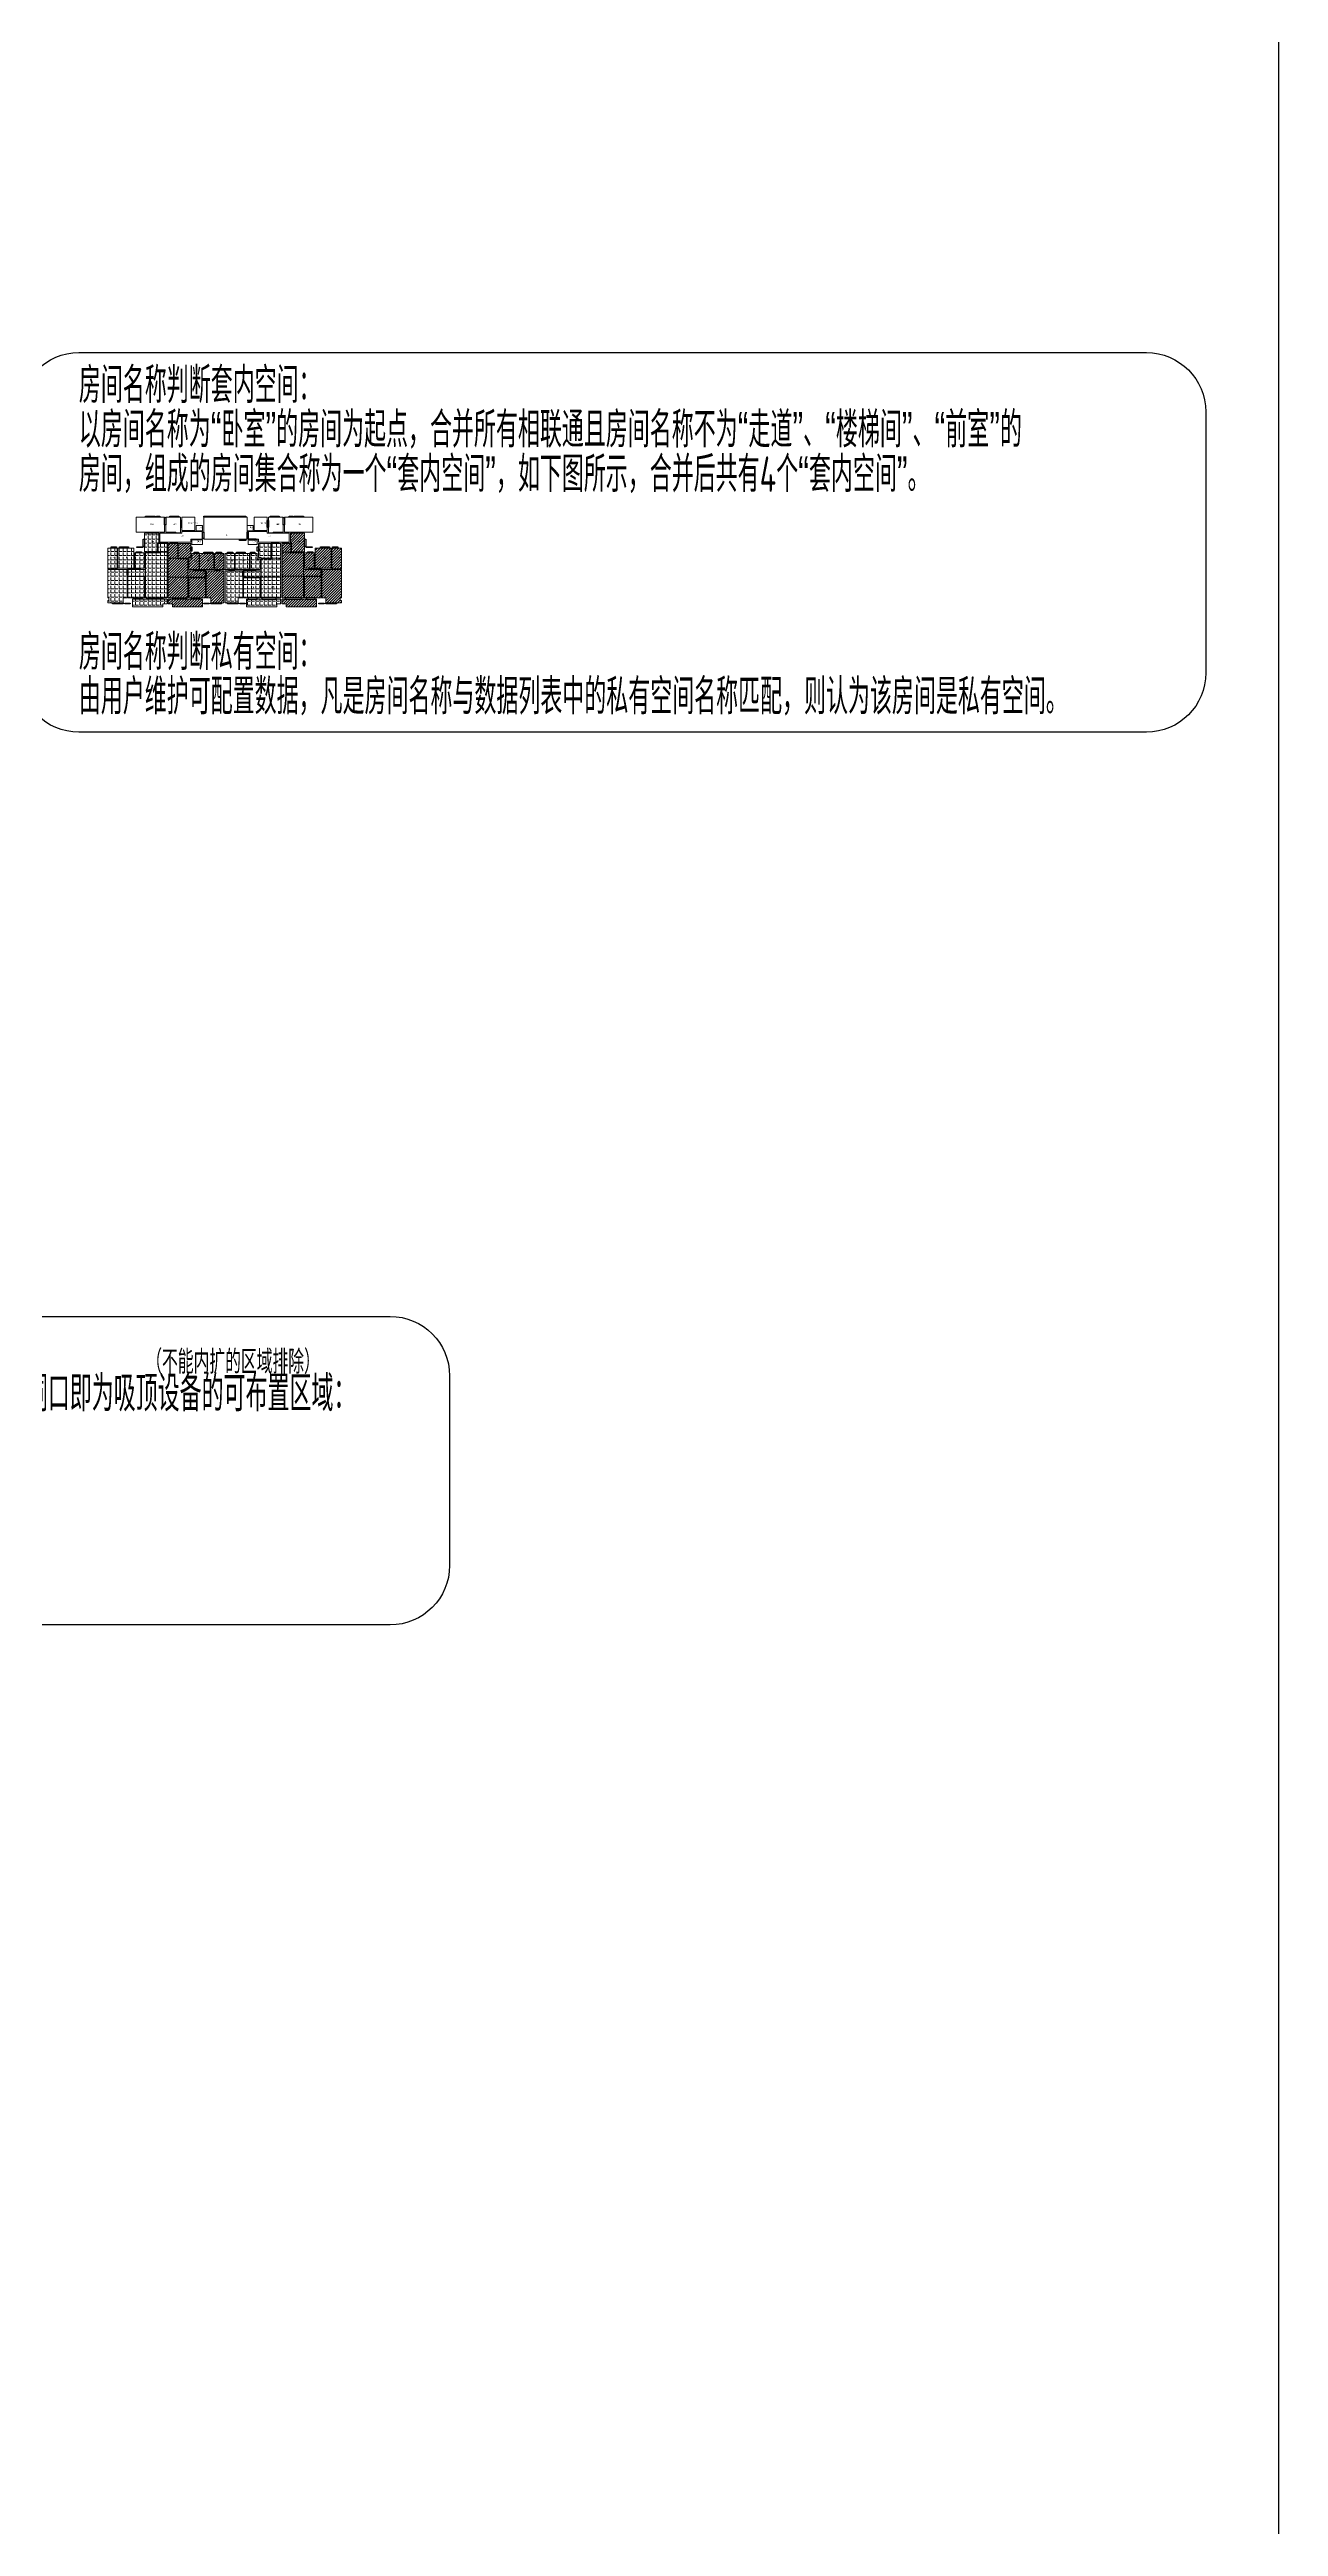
# Model space of a CAD drawing. Header units: millimetres. Extents: x 0 to 4164250, y 0 to 1261500.
# Drawn here: x 1031809 to 1239000, y 423000 to 840587 of the extents above; entities that cross this region are included whole.
import ezdxf
from ezdxf.enums import TextEntityAlignment as Align

# ---------------------------------------------------------------- set-up
doc = ezdxf.new("R2010")
doc.units = ezdxf.units.MM
doc.header["$LTSCALE"] = 1000
for name, color, linetype in [('AI-空间名称', 130, 'Continuous'), ('AI-窗', 6, 'Continuous'), ('AI-门', 4, 'Continuous'), ('C-SHET-SHET', 144, 'Continuous'), ('E-UNIV-DIAG', 2, 'Continuous'), ('E-UNIV-NOTE', 6, 'Continuous')]:
    doc.layers.add(name, color=color, linetype=linetype)
doc.layers.add('AI-空间框线', color=30, linetype='Continuous', lineweight=20)
doc.layers.add('套内', color=9, linetype='Continuous', lineweight=20)
doc.styles.add('TH-STYLE3', font='tssdeng.shx', dxfattribs={"width": 0.65, "bigfont": 'tssdchn.shx'})
pattern_1 = [(0, (721518, -335784.76), (0, 698.5), [508, -190.5]), (90, (721518, -335784.76), (-698.5, 4e-14), [508, -190.5])]
pattern_2 = [(45, (721517.97, -335784.76), (-224.5064, 224.5064), [])]

msp = doc.modelspace()

# ---------------------------------------------------------------- hatches: boundary and pattern name
at = {"layer": '套内'}
h = msp.add_hatch(dxfattribs=at)
h.set_pattern_fill('ANGLE', color=256, scale=100)
h.set_pattern_definition(pattern_1)
h.paths.add_polyline_path([(1043214.74, 756526.69), (1043114.74, 756526.69), (1043114.74, 756526.69), (1042214.74, 756526.69), (1041614.74, 756526.69), (1041614.74, 753026.69), (1043214.74, 753026.69)])
h.paths.add_polyline_path([(1046014.74, 756526.69), (1045114.74, 756526.69), (1045114.74, 756526.69), (1043614.74, 756526.69), (1043314.74, 756526.69), (1043314.74, 753126.69), (1046014.74, 753126.69)])
h.paths.add_polyline_path([(1047814.74, 755726.69), (1047314.74, 755726.69), (1047314.74, 755726.69), (1046414.74, 755726.69), (1046214.74, 755726.69), (1046214.74, 753126.69), (1047814.74, 753126.69)])
h.paths.add_polyline_path([(1051614.74, 755826.69), (1050414.74, 755826.69), (1050414.74, 755726.69), (1049614.74, 755726.69), (1049614.74, 755726.69), (1048014.74, 755726.69), (1048014.74, 751826.69), (1051614.74, 751826.69)])
h.paths.add_polyline_path([(1051614.74, 751826.69), (1048014.74, 751826.69), (1048014.74, 748126.69), (1051614.74, 748126.69)])
h.paths.add_polyline_path([(1048014.74, 752926.69), (1045014.74, 752926.69), (1045014.74, 751826.69), (1048014.74, 751826.69)])
h.paths.add_polyline_path([(1047814.74, 751726.69), (1046064.74, 751726.69), (1046064.74, 751726.69), (1045164.74, 751726.69), (1045014.74, 751726.69), (1045014.74, 748126.69), (1047814.74, 748126.69)])
h.paths.add_polyline_path([(1044914.74, 751976.69), (1044914.74, 751976.69), (1044914.74, 752876.69), (1044914.74, 752926.69), (1043114.74, 752926.69), (1043114.74, 752926.69), (1042314.74, 752926.69), (1041614.74, 752926.69), (1041614.74, 748126.69), (1041814.74, 748126.69), (1041814.74, 747726.69), (1041614.74, 747726.69), (1041614.74, 747326.69), (1044214.74, 747326.69), (1044214.74, 748126.69), (1044914.74, 748126.69)])
h.paths.add_polyline_path([(1051614.74, 747926.69), (1045814.74, 747926.69), (1045814.74, 746626.69), (1050914.74, 746626.69), (1050914.74, 747126.69), (1051614.74, 747126.69)])
h.paths.add_polyline_path([(1051614.74, 757326.69), (1050414.74, 757326.69), (1050114.74, 757326.69), (1050114.74, 755826.69), (1051614.74, 755826.69)])
h.paths.add_polyline_path([(1050014.74, 757426.69), (1050214.74, 757426.69), (1050214.74, 759026.69), (1047814.74, 759026.69), (1047814.74, 755926.69), (1050014.74, 755926.69)])
h.paths.add_polyline_path([(1049776.32, 749935.75), (1050262.14, 749935.75), (1050262.14, 750219.21), (1049776.32, 750219.21)], flags=24)
h.paths.add_polyline_path([(1048975.85, 757431.02), (1049330.33, 757431.02), (1049330.33, 757723.94), (1048975.85, 757723.94)], flags=24)
h = msp.add_hatch(dxfattribs=at)
h.set_pattern_fill('ANSI31', color=256, scale=100)
h.set_pattern_definition(pattern_2)
h.paths.add_polyline_path([(1055614.74, 756026.69), (1055614.74, 756026.69), (1055614.74, 756726.69), (1055614.74, 757326.69), (1053514.74, 757326.69), (1053514.74, 754826.69), (1055114.74, 754826.69), (1055114.74, 754926.69), (1055614.74, 754926.69)])
h.paths.add_polyline_path([(1053414.74, 757326.69), (1053314.74, 757326.69), (1053314.74, 757326.69), (1052217.24, 757326.69), (1051814.74, 757326.69), (1051814.74, 754826.69), (1053414.74, 754826.69)])
h.paths.add_polyline_path([(1055114.74, 754726.69), (1053514.74, 754726.69), (1053414.74, 754726.69), (1053414.74, 754826.69), (1052164.74, 754826.69), (1052164.74, 754726.69), (1051814.74, 754726.69), (1051814.74, 751626.69), (1055114.74, 751626.69), (1055114.74, 752726.69)])
h.paths.add_polyline_path([(1058114.74, 752726.69), (1055114.74, 752726.69), (1055114.74, 751626.69), (1057114.74, 751626.69), (1057114.74, 751626.69), (1058014.74, 751626.69), (1058114.74, 751626.69)])
h.paths.add_polyline_path([(1055114.74, 751626.69), (1055114.74, 751626.69), (1051814.74, 751626.69), (1051814.74, 748126.69), (1055114.74, 748126.69)])
h.paths.add_polyline_path([(1058114.74, 751526.69), (1058014.74, 751526.69), (1058014.74, 751526.69), (1057114.74, 751526.69), (1055314.74, 751526.69), (1055314.74, 748126.69), (1058114.74, 748126.69)])
h.paths.add_polyline_path([(1057614.74, 747926.69), (1051814.74, 747926.69), (1051814.74, 747126.69), (1052514.74, 747126.69), (1052514.74, 746626.69), (1057614.74, 746626.69)])
h.paths.add_polyline_path([(1061189.74, 750626.69), (1061214.74, 750626.69), (1061214.74, 752726.69), (1060514.74, 752726.69), (1060514.74, 752726.69), (1059714.74, 752726.69), (1058214.74, 752726.69), (1058214.74, 748126.69), (1059014.74, 748126.69), (1059014.74, 747326.69), (1061214.74, 747326.69), (1061214.74, 747926.69), (1061189.74, 747926.69)])
h.paths.add_polyline_path([(1061214.74, 755626.69), (1060814.74, 755626.69), (1060814.74, 755626.69), (1059914.74, 755626.69), (1059614.74, 755626.69), (1059614.74, 752926.69), (1061214.74, 752926.69)])
h.paths.add_polyline_path([(1059514.74, 755626.69), (1059314.74, 755626.69), (1059314.74, 755626.69), (1057814.74, 755626.69), (1057114.74, 755626.69), (1057114.74, 752926.69), (1059514.74, 752926.69)])
h.paths.add_polyline_path([(1057014.74, 755626.69), (1056914.74, 755626.69), (1056914.74, 755626.69), (1056214.74, 755626.69), (1055814.74, 755626.69), (1055814.74, 754726.69), (1055314.74, 754726.69), (1055314.74, 752926.69), (1057014.74, 752926.69)])
h.paths.add_polyline_path([(1053422.85, 753128.66), (1053778.92, 753128.66), (1053778.92, 753426.3), (1053422.85, 753426.3)], flags=24)
h = msp.add_hatch(dxfattribs=at)
h.set_pattern_fill('ANGLE', color=256, scale=100)
h.set_pattern_definition(pattern_1)
h.paths.add_polyline_path([(1067014.74, 756026.69), (1067014.74, 756026.69), (1067014.74, 756726.69), (1067014.74, 757326.69), (1069114.74, 757326.69), (1069114.74, 754826.69), (1067514.74, 754826.69), (1067514.74, 754926.69), (1067014.74, 754926.69)])
h.paths.add_polyline_path([(1069214.74, 757326.69), (1069314.74, 757326.69), (1069314.74, 757326.69), (1070412.24, 757326.69), (1070814.74, 757326.69), (1070814.74, 754826.69), (1069214.74, 754826.69)])
h.paths.add_polyline_path([(1067514.74, 754726.69), (1069114.74, 754726.69), (1069214.74, 754726.69), (1069214.74, 754826.69), (1070464.74, 754826.69), (1070464.74, 754726.69), (1070814.74, 754726.69), (1070814.74, 751626.69), (1067514.74, 751626.69), (1067514.74, 752726.69)])
h.paths.add_polyline_path([(1064514.74, 752726.69), (1067514.74, 752726.69), (1067514.74, 751626.69), (1065514.74, 751626.69), (1065514.74, 751626.69), (1064614.74, 751626.69), (1064514.74, 751626.69)])
h.paths.add_polyline_path([(1067514.74, 751626.69), (1067514.74, 751626.69), (1070814.74, 751626.69), (1070814.74, 748126.69), (1067514.74, 748126.69)])
h.paths.add_polyline_path([(1064514.74, 751526.69), (1064614.74, 751526.69), (1064614.74, 751526.69), (1065514.74, 751526.69), (1067314.74, 751526.69), (1067314.74, 748126.69), (1064514.74, 748126.69)])
h.paths.add_polyline_path([(1065014.74, 747926.69), (1070814.74, 747926.69), (1070814.74, 747126.69), (1070114.74, 747126.69), (1070114.74, 746626.69), (1065014.74, 746626.69)])
h.paths.add_polyline_path([(1061439.74, 750626.69), (1061414.74, 750626.69), (1061414.74, 752726.69), (1062114.74, 752726.69), (1062114.74, 752726.69), (1062914.74, 752726.69), (1064414.74, 752726.69), (1064414.74, 748126.69), (1063614.74, 748126.69), (1063614.74, 747326.69), (1061414.74, 747326.69), (1061414.74, 747926.69), (1061439.74, 747926.69)])
h.paths.add_polyline_path([(1061414.74, 755626.69), (1061814.74, 755626.69), (1061814.74, 755626.69), (1062714.74, 755626.69), (1063014.74, 755626.69), (1063014.74, 752926.69), (1061414.74, 752926.69)])
h.paths.add_polyline_path([(1063114.74, 755626.69), (1063314.74, 755626.69), (1063314.74, 755626.69), (1064814.74, 755626.69), (1065514.74, 755626.69), (1065514.74, 752926.69), (1063114.74, 752926.69)])
h.paths.add_polyline_path([(1065614.74, 755626.69), (1065714.74, 755626.69), (1065714.74, 755626.69), (1066414.74, 755626.69), (1066814.74, 755626.69), (1066814.74, 754726.69), (1067314.74, 754726.69), (1067314.74, 752926.69), (1065614.74, 752926.69)])
h.paths.add_polyline_path([(1069206.63, 753128.66), (1068850.57, 753128.66), (1068850.57, 753426.3), (1069206.63, 753426.3)], flags=24)
h = msp.add_hatch(dxfattribs=at)
h.set_pattern_fill('ANSI31', color=256, scale=100)
h.set_pattern_definition(pattern_2)
h.paths.add_polyline_path([(1079414.74, 756526.69), (1079514.74, 756526.69), (1079514.74, 756526.69), (1080414.74, 756526.69), (1081014.74, 756526.69), (1081014.74, 753026.69), (1079414.74, 753026.69)])
h.paths.add_polyline_path([(1076614.74, 756526.69), (1077514.74, 756526.69), (1077514.74, 756526.69), (1079014.74, 756526.69), (1079314.74, 756526.69), (1079314.74, 753126.69), (1076614.74, 753126.69)])
h.paths.add_polyline_path([(1074814.74, 755726.69), (1075314.74, 755726.69), (1075314.74, 755726.69), (1076214.74, 755726.69), (1076414.74, 755726.69), (1076414.74, 753126.69), (1074814.74, 753126.69)])
h.paths.add_polyline_path([(1071014.74, 755826.69), (1072214.74, 755826.69), (1072214.74, 755726.69), (1073014.74, 755726.69), (1073014.74, 755726.69), (1074614.74, 755726.69), (1074614.74, 751826.69), (1071014.74, 751826.69)])
h.paths.add_polyline_path([(1071014.74, 751826.69), (1074614.74, 751826.69), (1074614.74, 748126.69), (1071014.74, 748126.69)])
h.paths.add_polyline_path([(1074614.74, 752926.69), (1077614.74, 752926.69), (1077614.74, 751826.69), (1074614.74, 751826.69)])
h.paths.add_polyline_path([(1074814.74, 751726.69), (1076564.74, 751726.69), (1076564.74, 751726.69), (1077464.74, 751726.69), (1077614.74, 751726.69), (1077614.74, 748126.69), (1074814.74, 748126.69)])
h.paths.add_polyline_path([(1077714.74, 751976.69), (1077714.74, 751976.69), (1077714.74, 752876.69), (1077714.74, 752926.69), (1079514.74, 752926.69), (1079514.74, 752926.69), (1080314.74, 752926.69), (1081014.74, 752926.69), (1081014.74, 748126.69), (1080814.74, 748126.69), (1080814.74, 747726.69), (1081014.74, 747726.69), (1081014.74, 747326.69), (1078414.74, 747326.69), (1078414.74, 748126.69), (1077714.74, 748126.69)])
h.paths.add_polyline_path([(1071014.74, 747926.69), (1076814.74, 747926.69), (1076814.74, 746626.69), (1071714.74, 746626.69), (1071714.74, 747126.69), (1071014.74, 747126.69)])
h.paths.add_polyline_path([(1071014.74, 757326.69), (1072214.74, 757326.69), (1072514.74, 757326.69), (1072514.74, 755826.69), (1071014.74, 755826.69)])
h.paths.add_polyline_path([(1072614.74, 757426.69), (1072414.74, 757426.69), (1072414.74, 759026.69), (1074814.74, 759026.69), (1074814.74, 755926.69), (1072614.74, 755926.69)])
h.paths.add_polyline_path([(1072853.17, 749935.75), (1072367.34, 749935.75), (1072367.34, 750219.21), (1072853.17, 750219.21)], flags=24)
h.paths.add_polyline_path([(1073653.64, 757431.02), (1073299.15, 757431.02), (1073299.15, 757723.94), (1073653.64, 757723.94)], flags=24)

# ---------------------------------------------------------------- linework, layer by layer
at = {"layer": 'AI-空间框线'}
for points in [[(1051214.74, 759226.69), (1046414.74, 759226.69), (1046414.74, 761726.69), (1051214.74, 761726.69)], [(1051414.74, 761726.69), (1053914.74, 761726.69), (1053914.74, 759126.69), (1053114.74, 759126.69), (1053114.74, 759226.69), (1051414.74, 759226.69), (1051414.74, 761726.69)], [(1054114.74, 759526.69), (1056314.74, 759526.69), (1056314.74, 761726.69), (1054114.74, 761726.69)], [(1056514.74, 760326.69), (1057614.74, 760326.69), (1057614.74, 759426.69), (1056514.74, 759426.69), (1056514.74, 760326.69)], [(1057814.74, 761726.69), (1065114.74, 761726.69), (1065114.74, 758026.69), (1057814.74, 758026.69)], [(1065114.74, 760326.69), (1066114.74, 760326.69), (1066114.74, 759426.69), (1065114.74, 759426.69), (1065114.74, 760326.69)], [(1066314.74, 759526.69), (1068514.74, 759526.69), (1068514.74, 761726.69), (1066314.74, 761726.69)], [(1068714.74, 761726.69), (1071214.74, 761726.69), (1071214.74, 759226.69), (1069514.74, 759226.69), (1069514.74, 759126.69), (1068714.74, 759126.69), (1068714.74, 761726.69)], [(1071414.74, 759226.69), (1076214.74, 759226.69), (1076214.74, 761726.69), (1071414.74, 761726.69)], [(1041614.74, 756526.69), (1043214.74, 756526.69), (1043214.74, 753026.69), (1041614.74, 753026.69), (1041614.74, 756526.69)], [(1043314.74, 756526.69), (1046014.74, 756526.69), (1046014.74, 753126.69), (1043314.74, 753126.69), (1043314.74, 756526.69)], [(1047814.74, 759026.69), (1050214.74, 759026.69), (1050214.74, 757426.69), (1050014.74, 757426.69), (1050014.74, 755926.69), (1047814.74, 755926.69), (1047814.74, 759026.69)], [(1051614.74, 755826.69), (1051614.74, 757326.69), (1050114.74, 757326.69), (1050114.74, 755826.69)], [(1050414.74, 759026.69), (1054114.74, 759026.69), (1054114.74, 759326.69), (1057614.74, 759326.69), (1057614.74, 758026.69), (1055614.74, 758026.69), (1055614.74, 757526.69), (1050414.74, 757526.69), (1050414.74, 759026.69)], [(1053414.74, 754826.69), (1051814.74, 754826.69), (1051814.74, 757326.69), (1053414.74, 757326.69)], [(1053514.74, 757326.69), (1055614.74, 757326.69), (1055614.74, 754926.69), (1055114.74, 754926.69), (1055114.74, 754826.69), (1053514.74, 754826.69), (1053514.74, 757326.69)], [(1055814.74, 757926.69), (1057614.74, 757926.69), (1057614.74, 757126.69), (1055814.74, 757126.69), (1055814.74, 757926.69)], [(1068514.74, 759026.69), (1072214.74, 759026.69), (1072214.74, 757526.69), (1067014.74, 757526.69), (1067014.74, 758026.69), (1065314.74, 758026.69), (1065314.74, 759326.69), (1068514.74, 759326.69), (1068514.74, 759026.69)], [(1065314.74, 757926.69), (1066814.74, 757926.69), (1066814.74, 757126.69), (1065314.74, 757126.69), (1065314.74, 757926.69)], [(1067014.74, 757326.69), (1069114.74, 757326.69), (1069114.74, 754826.69), (1067514.74, 754826.69), (1067514.74, 754926.69), (1067014.74, 754926.69), (1067014.74, 757326.69)], [(1069214.74, 754826.69), (1070814.74, 754826.69), (1070814.74, 757326.69), (1069214.74, 757326.69)], [(1071014.74, 755826.69), (1071014.74, 757326.69), (1072514.74, 757326.69), (1072514.74, 755826.69)], [(1072414.74, 759026.69), (1074814.74, 759026.69), (1074814.74, 755926.69), (1072614.74, 755926.69), (1072614.74, 757426.69), (1072414.74, 757426.69), (1072414.74, 759026.69)], [(1076614.74, 756526.69), (1079314.74, 756526.69), (1079314.74, 753126.69), (1076614.74, 753126.69), (1076614.74, 756526.69)], [(1079414.74, 756526.69), (1081014.74, 756526.69), (1081014.74, 753026.69), (1079414.74, 753026.69), (1079414.74, 756526.69)], [(1041614.74, 752926.69), (1044914.74, 752926.69), (1044914.74, 748126.69), (1044214.74, 748126.69), (1044214.74, 747326.69), (1041614.74, 747326.69), (1041614.74, 747726.69), (1041814.74, 747726.69), (1041814.74, 748126.69), (1041614.74, 748126.69), (1041614.74, 752926.69)], [(1048014.74, 752926.69), (1045014.74, 752926.69), (1045014.74, 751826.69), (1048014.74, 751826.69)], [(1045014.74, 751726.69), (1047814.74, 751726.69), (1047814.74, 748126.69), (1045014.74, 748126.69), (1045014.74, 751726.69)], [(1046214.74, 755726.69), (1047814.74, 755726.69), (1047814.74, 753126.69), (1046214.74, 753126.69), (1046214.74, 755726.69)], [(1051614.74, 755826.69), (1051614.74, 751826.69), (1048014.74, 751826.69), (1048014.74, 755726.69), (1050414.74, 755726.69), (1050414.74, 755826.69)], [(1048014.74, 751826.69), (1051614.74, 751826.69), (1051614.74, 748126.69), (1048014.74, 748126.69), (1048014.74, 751826.69)], [(1055114.74, 751626.69), (1051814.74, 751626.69), (1051814.74, 754726.69), (1052164.74, 754726.69), (1052164.74, 754826.69), (1053414.74, 754826.69), (1053414.74, 754726.69), (1055114.74, 754726.69)], [(1055114.74, 752726.69), (1058114.74, 752726.69), (1058114.74, 751626.69), (1055114.74, 751626.69)], [(1055814.74, 755626.69), (1057014.74, 755626.69), (1057014.74, 752926.69), (1055314.74, 752926.69), (1055314.74, 754726.69), (1055814.74, 754726.69), (1055814.74, 755626.69)], [(1057114.74, 755626.69), (1059514.74, 755626.69), (1059514.74, 752926.69), (1057114.74, 752926.69), (1057114.74, 755626.69)], [(1058214.74, 752726.69), (1061214.74, 752726.69), (1061214.74, 750626.69), (1061189.74, 750626.69), (1061189.74, 747926.69), (1061214.74, 747926.69), (1061214.74, 747326.69), (1059014.74, 747326.69), (1059014.74, 748126.69), (1058214.74, 748126.69), (1058214.74, 752726.69)], [(1059614.74, 755626.69), (1061214.74, 755626.69), (1061214.74, 752926.69), (1059614.74, 752926.69), (1059614.74, 755626.69)], [(1061414.74, 755626.69), (1063014.74, 755626.69), (1063014.74, 752926.69), (1061414.74, 752926.69), (1061414.74, 755626.69)], [(1061414.74, 752726.69), (1064414.74, 752726.69), (1064414.74, 748126.69), (1063614.74, 748126.69), (1063614.74, 747326.69), (1061414.74, 747326.69), (1061414.74, 747926.69), (1061439.74, 747926.69), (1061439.74, 750626.69), (1061414.74, 750626.69), (1061414.74, 752726.69)], [(1063114.74, 755626.69), (1065514.74, 755626.69), (1065514.74, 752926.69), (1063114.74, 752926.69), (1063114.74, 755626.69)], [(1067514.74, 752726.69), (1064514.74, 752726.69), (1064514.74, 751626.69), (1067514.74, 751626.69)], [(1065614.74, 755626.69), (1066814.74, 755626.69), (1066814.74, 754726.69), (1067314.74, 754726.69), (1067314.74, 752926.69), (1065614.74, 752926.69), (1065614.74, 755626.69)], [(1067514.74, 751626.69), (1070814.74, 751626.69), (1070814.74, 754726.69), (1070464.74, 754726.69), (1070464.74, 754826.69), (1069214.74, 754826.69), (1069214.74, 754726.69), (1067514.74, 754726.69)], [(1071014.74, 755826.69), (1071014.74, 751826.69), (1074614.74, 751826.69), (1074614.74, 755726.69), (1072214.74, 755726.69), (1072214.74, 755826.69)], [(1074614.74, 751826.69), (1071014.74, 751826.69), (1071014.74, 748126.69), (1074614.74, 748126.69), (1074614.74, 751826.69)], [(1074614.74, 752926.69), (1077614.74, 752926.69), (1077614.74, 751826.69), (1074614.74, 751826.69)], [(1074814.74, 755726.69), (1076414.74, 755726.69), (1076414.74, 753126.69), (1074814.74, 753126.69), (1074814.74, 755726.69)], [(1074814.74, 751726.69), (1077614.74, 751726.69), (1077614.74, 748126.69), (1074814.74, 748126.69), (1074814.74, 751726.69)], [(1077714.74, 752926.69), (1081014.74, 752926.69), (1081014.74, 748126.69), (1080814.74, 748126.69), (1080814.74, 747726.69), (1081014.74, 747726.69), (1081014.74, 747326.69), (1078414.74, 747326.69), (1078414.74, 748126.69), (1077714.74, 748126.69), (1077714.74, 752926.69)], [(1045814.74, 747926.69), (1051614.74, 747926.69), (1051614.74, 747126.69), (1050914.74, 747126.69), (1050914.74, 746626.69), (1045814.74, 746626.69)], [(1051814.74, 751626.69), (1055114.74, 751626.69), (1055114.74, 748126.69), (1051814.74, 748126.69)], [(1057614.74, 747926.69), (1051814.74, 747926.69), (1051814.74, 747126.69), (1052514.74, 747126.69), (1052514.74, 746626.69), (1057614.74, 746626.69)], [(1055314.74, 751526.69), (1058114.74, 751526.69), (1058114.74, 748126.69), (1055314.74, 748126.69), (1055314.74, 751526.69)], [(1064514.74, 751526.69), (1067314.74, 751526.69), (1067314.74, 748126.69), (1064514.74, 748126.69), (1064514.74, 751526.69)], [(1065014.74, 747926.69), (1070814.74, 747926.69), (1070814.74, 747126.69), (1070114.74, 747126.69), (1070114.74, 746626.69), (1065014.74, 746626.69)], [(1070814.74, 751626.69), (1067514.74, 751626.69), (1067514.74, 748126.69), (1070814.74, 748126.69)], [(1076814.74, 747926.69), (1071014.74, 747926.69), (1071014.74, 747126.69), (1071714.74, 747126.69), (1071714.74, 746626.69), (1076814.74, 746626.69)]]:
    msp.add_lwpolyline(points, close=True, dxfattribs=at)
at = {"layer": 'AI-窗', "color": 6}
for points in [[(1048014.74, 761926.69), (1049614.74, 761926.69), (1049614.74, 761726.69), (1048014.74, 761726.69), (1048014.74, 761926.69)], [(1049814.74, 761926.69), (1050414.74, 761926.69), (1050414.74, 761726.69), (1049814.74, 761726.69), (1049814.74, 761926.69)], [(1060414.74, 761726.69), (1057814.74, 761726.69), (1057814.74, 761926.69), (1060414.74, 761926.69), (1060414.74, 761726.69)], [(1064914.74, 761726.69), (1062214.74, 761726.69), (1062214.74, 761926.69), (1064914.74, 761926.69), (1064914.74, 761726.69)], [(1072814.74, 761726.69), (1072214.74, 761726.69), (1072214.74, 761926.69), (1072814.74, 761926.69), (1072814.74, 761726.69)], [(1074614.74, 761726.69), (1073014.74, 761726.69), (1073014.74, 761926.69), (1074614.74, 761926.69), (1074614.74, 761726.69)], [(1043114.74, 756526.69), (1042214.74, 756526.69), (1042214.74, 756726.69), (1043114.74, 756726.69), (1043114.74, 756526.69)], [(1045114.74, 756526.69), (1043614.74, 756526.69), (1043614.74, 756726.69), (1045114.74, 756726.69), (1045114.74, 756526.69)], [(1047314.74, 755726.69), (1046414.74, 755726.69), (1046414.74, 755926.69), (1047314.74, 755926.69), (1047314.74, 755726.69)], [(1047534.74, 756626.69), (1046514.74, 756626.69), (1046514.74, 756726.69), (1047534.74, 756726.69), (1047534.74, 756626.69)], [(1047614.74, 756826.69), (1047614.74, 758026.69), (1047814.74, 758026.69), (1047814.74, 756826.69), (1047614.74, 756826.69)], [(1055614.74, 756026.69), (1055614.74, 756726.69), (1055814.74, 756726.69), (1055814.74, 756026.69), (1055614.74, 756026.69)], [(1066814.74, 756026.69), (1066814.74, 756726.69), (1067014.74, 756726.69), (1067014.74, 756026.69), (1066814.74, 756026.69)], [(1074814.74, 756826.69), (1074814.74, 758026.69), (1075014.74, 758026.69), (1075014.74, 756826.69), (1074814.74, 756826.69)], [(1075094.74, 756726.69), (1076114.74, 756726.69), (1076114.74, 756626.69), (1075094.74, 756626.69), (1075094.74, 756726.69)], [(1076214.74, 755726.69), (1075314.74, 755726.69), (1075314.74, 755926.69), (1076214.74, 755926.69), (1076214.74, 755726.69)], [(1079014.74, 756526.69), (1077514.74, 756526.69), (1077514.74, 756726.69), (1079014.74, 756726.69), (1079014.74, 756526.69)], [(1080414.74, 756526.69), (1079514.74, 756526.69), (1079514.74, 756726.69), (1080414.74, 756726.69), (1080414.74, 756526.69)], [(1056214.74, 755826.69), (1056914.74, 755826.69), (1056914.74, 755626.69), (1056214.74, 755626.69), (1056214.74, 755826.69)], [(1059314.74, 755626.69), (1057814.74, 755626.69), (1057814.74, 755826.69), (1059314.74, 755826.69), (1059314.74, 755626.69)], [(1060814.74, 755626.69), (1059914.74, 755626.69), (1059914.74, 755826.69), (1060814.74, 755826.69), (1060814.74, 755626.69)], [(1062714.74, 755626.69), (1061814.74, 755626.69), (1061814.74, 755826.69), (1062714.74, 755826.69), (1062714.74, 755626.69)], [(1064814.74, 755626.69), (1063314.74, 755626.69), (1063314.74, 755826.69), (1064814.74, 755826.69), (1064814.74, 755626.69)], [(1066414.74, 755626.69), (1065714.74, 755626.69), (1065714.74, 755826.69), (1066414.74, 755826.69), (1066414.74, 755626.69)], [(1044214.74, 747126.69), (1042414.74, 747126.69), (1042414.74, 747326.69), (1044214.74, 747326.69), (1044214.74, 747126.69)], [(1045414.74, 747126.69), (1044494.74, 747126.69), (1044494.74, 747226.69), (1045414.74, 747226.69), (1045414.74, 747126.69)], [(1058734.74, 747126.69), (1057814.74, 747126.69), (1057814.74, 747226.69), (1058734.74, 747226.69), (1058734.74, 747126.69)], [(1060814.74, 747126.69), (1059014.74, 747126.69), (1059014.74, 747326.69), (1060814.74, 747326.69), (1060814.74, 747126.69)], [(1063614.74, 747126.69), (1061814.74, 747126.69), (1061814.74, 747326.69), (1063614.74, 747326.69), (1063614.74, 747126.69)], [(1064814.74, 747126.69), (1063894.74, 747126.69), (1063894.74, 747226.69), (1064814.74, 747226.69), (1064814.74, 747126.69)], [(1078134.74, 747126.69), (1077214.74, 747126.69), (1077214.74, 747226.69), (1078134.74, 747226.69), (1078134.74, 747126.69)], [(1080214.74, 747126.69), (1078414.74, 747126.69), (1078414.74, 747326.69), (1080214.74, 747326.69), (1080214.74, 747126.69)]]:
    msp.add_lwpolyline(points, dxfattribs=at)
at = {"layer": 'AI-门', "color": 4}
for points in [[(1051214.74, 761676.69), (1051414.74, 761676.69), (1051414.74, 760476.69), (1051214.74, 760476.69), (1051214.74, 761676.69)], [(1053614.74, 761926.69), (1053614.74, 761726.69), (1052114.74, 761726.69), (1052114.74, 761926.69), (1053614.74, 761926.69)], [(1054114.74, 761176.69), (1053914.74, 761176.69), (1053914.74, 760076.69), (1054114.74, 760076.69)], [(1062214.74, 761926.69), (1062214.74, 761726.69), (1060414.74, 761726.69), (1060414.74, 761926.69), (1062214.74, 761926.69)], [(1068714.74, 761176.69), (1068514.74, 761176.69), (1068514.74, 760076.69), (1068714.74, 760076.69)], [(1068514.74, 761176.69), (1068714.74, 761176.69), (1068714.74, 760076.69), (1068514.74, 760076.69)], [(1070514.74, 761926.69), (1070514.74, 761726.69), (1069014.74, 761726.69), (1069014.74, 761926.69), (1070514.74, 761926.69)], [(1071214.74, 761676.69), (1071414.74, 761676.69), (1071414.74, 760476.69), (1071214.74, 760476.69), (1071214.74, 761676.69)], [(1048017.24, 755726.69), (1048017.24, 755926.69), (1049614.74, 755926.69), (1049614.74, 755726.69), (1048017.24, 755726.69)], [(1050414.74, 757526.69), (1051614.74, 757526.69), (1051614.74, 757326.69), (1050414.74, 757326.69)], [(1053014.74, 759226.69), (1053014.74, 759026.69), (1051514.74, 759026.69), (1051514.74, 759226.69), (1053014.74, 759226.69)], [(1052217.24, 757326.69), (1052217.24, 757526.69), (1053314.74, 757526.69), (1053314.74, 757326.69), (1052217.24, 757326.69)], [(1056114.74, 758026.69), (1057314.74, 758026.69), (1057314.74, 757926.69), (1056114.74, 757926.69)], [(1056514.74, 759426.69), (1057414.74, 759426.69), (1057414.74, 759328.69), (1056514.74, 759328.69)], [(1057614.74, 759226.69), (1057814.74, 759226.69), (1057814.74, 758126.69), (1057614.74, 758126.69)], [(1064914.74, 758026.69), (1064914.74, 757826.69), (1063814.74, 757826.69), (1063814.74, 758026.69), (1064914.74, 758026.69)], [(1065114.74, 759226.69), (1065314.74, 759226.69), (1065314.74, 758126.69), (1065114.74, 758126.69), (1065114.74, 759226.69)], [(1065314.74, 759426.69), (1065914.74, 759426.69), (1065914.74, 759326.69), (1065314.74, 759326.69)], [(1066664.74, 758026.69), (1065464.74, 758026.69), (1065464.74, 757926.69), (1066664.74, 757926.69)], [(1070412.24, 757526.69), (1070412.24, 757326.69), (1069314.74, 757326.69), (1069314.74, 757526.69), (1070412.24, 757526.69)], [(1071114.74, 759226.69), (1071114.74, 759026.69), (1069614.74, 759026.69), (1069614.74, 759226.69), (1071114.74, 759226.69)], [(1071064.74, 757526.69), (1072164.74, 757526.69), (1072164.74, 757326.69), (1071064.74, 757326.69)], [(1074612.24, 755926.69), (1074612.24, 755726.69), (1073014.74, 755726.69), (1073014.74, 755926.69), (1074612.24, 755926.69)], [(1043114.74, 753026.69), (1043114.74, 752926.69), (1042314.74, 752926.69), (1042314.74, 753026.69), (1043114.74, 753026.69)], [(1044914.74, 752876.69), (1045014.74, 752876.69), (1045014.74, 751976.69), (1044914.74, 751976.69), (1044914.74, 752876.69)], [(1045964.74, 753126.69), (1045964.74, 752926.69), (1045064.74, 752926.69), (1045064.74, 753126.69), (1045964.74, 753126.69)], [(1046064.74, 751826.69), (1046064.74, 751726.69), (1045164.74, 751726.69), (1045164.74, 751826.69), (1046064.74, 751826.69)], [(1047064.74, 753126.69), (1047064.74, 752926.69), (1046264.74, 752926.69), (1046264.74, 753126.69), (1047064.74, 753126.69)], [(1053514.74, 754726.69), (1053514.74, 754826.69), (1055112.24, 754826.69), (1055112.24, 754726.69)], [(1056914.74, 752926.69), (1056914.74, 752726.69), (1056114.74, 752726.69), (1056114.74, 752926.69), (1056914.74, 752926.69)], [(1058064.74, 752926.69), (1058064.74, 752726.69), (1057164.74, 752726.69), (1057164.74, 752926.69), (1058064.74, 752926.69)], [(1058114.74, 752626.69), (1058214.74, 752626.69), (1058214.74, 751726.69), (1058114.74, 751726.69), (1058114.74, 752626.69)], [(1060514.74, 752926.69), (1060514.74, 752726.69), (1059714.74, 752726.69), (1059714.74, 752926.69), (1060514.74, 752926.69)], [(1062914.74, 752926.69), (1062914.74, 752726.69), (1062114.74, 752726.69), (1062114.74, 752926.69), (1062914.74, 752926.69)], [(1064414.74, 752626.69), (1064514.74, 752626.69), (1064514.74, 751726.69), (1064414.74, 751726.69), (1064414.74, 752626.69)], [(1065464.74, 752926.69), (1065464.74, 752726.69), (1064564.74, 752726.69), (1064564.74, 752926.69), (1065464.74, 752926.69)], [(1065714.74, 752726.69), (1065714.74, 752926.69), (1066514.74, 752926.69), (1066514.74, 752726.69), (1065714.74, 752726.69)], [(1069114.74, 754826.69), (1069114.74, 754726.69), (1067517.24, 754726.69), (1067517.24, 754826.69), (1069114.74, 754826.69)], [(1076364.74, 753126.69), (1076364.74, 752926.69), (1075564.74, 752926.69), (1075564.74, 753126.69), (1076364.74, 753126.69)], [(1077464.74, 751826.69), (1077464.74, 751726.69), (1076564.74, 751726.69), (1076564.74, 751826.69), (1077464.74, 751826.69)], [(1077564.74, 753126.69), (1077564.74, 752926.69), (1076664.74, 752926.69), (1076664.74, 753126.69), (1077564.74, 753126.69)], [(1077614.74, 752876.69), (1077714.74, 752876.69), (1077714.74, 751976.69), (1077614.74, 751976.69), (1077614.74, 752876.69)], [(1080314.74, 753026.69), (1080314.74, 752926.69), (1079514.74, 752926.69), (1079514.74, 753026.69), (1080314.74, 753026.69)], [(1047412.24, 748126.69), (1047412.24, 747926.69), (1045914.74, 747926.69), (1045914.74, 748126.69), (1047412.24, 748126.69)], [(1050912.24, 748126.69), (1050912.24, 747926.69), (1048214.74, 747926.69), (1048214.74, 748126.69), (1050912.24, 748126.69)], [(1052517.24, 747926.69), (1052517.24, 748126.69), (1054914.74, 748126.69), (1054914.74, 747926.69), (1052517.24, 747926.69)], [(1055717.24, 747926.69), (1055717.24, 748126.69), (1057214.74, 748126.69), (1057214.74, 747926.69), (1055717.24, 747926.69)], [(1058014.74, 751626.69), (1058014.74, 751526.69), (1057114.74, 751526.69), (1057114.74, 751626.69), (1058014.74, 751626.69)], [(1065514.74, 751626.69), (1065514.74, 751526.69), (1064614.74, 751526.69), (1064614.74, 751626.69), (1065514.74, 751626.69)], [(1066812.24, 747926.69), (1066812.24, 748126.69), (1065314.74, 748126.69), (1065314.74, 747926.69), (1066812.24, 747926.69)], [(1070012.24, 747926.69), (1070012.24, 748126.69), (1067614.74, 748126.69), (1067614.74, 747926.69), (1070012.24, 747926.69)], [(1071617.24, 748126.69), (1071617.24, 747926.69), (1074314.74, 747926.69), (1074314.74, 748126.69), (1071617.24, 748126.69)], [(1075117.24, 748126.69), (1075117.24, 747926.69), (1076614.74, 747926.69), (1076614.74, 748126.69), (1075117.24, 748126.69)]]:
    msp.add_lwpolyline(points, close=True, dxfattribs=at)
at = {"layer": 'C-SHET-SHET'}
msp.add_lwpolyline([(644500, 1261500), (1239000, 1261500), (1239000, 0), (644500, 0)], close=True, dxfattribs=at)
at = {"layer": 'E-UNIV-DIAG', "color": 3}
msp.add_lwpolyline([(1216750, 725500), (1036750, 725500, -0.414213562), (1026750, 735500), (1026750, 779500, -0.414213562), (1036750, 789500), (1216750, 789500, -0.414213562), (1226750, 779500), (1226750, 735500, -0.414213562)], format="xyb", close=True, dxfattribs=at)
at = {"layer": 'E-UNIV-DIAG'}
msp.add_lwpolyline([(1089250, 575000), (909250, 575000, -0.414213562), (899250, 585000), (899250, 617000, -0.414213562), (909250, 627000), (1089250, 627000, -0.414213562), (1099250, 617000), (1099250, 585000, -0.414213562)], format="xyb", close=True, dxfattribs=at)
at = {"layer": '套内'}
msp.add_lwpolyline([(1061414.74, 752926.69), (1061214.74, 752926.69)], dxfattribs=at)

# ---------------------------------------------------------------- texts
at = {"layer": 'AI-空间名称', "style": 'TH-STYLE3', "width": 0.7}
for s, p in [('楼梯间', (1048814.74, 760426.69)), ('合用前室', (1052664.74, 760426.69)), ('消防电梯兼担架电梯', (1055214.74, 760626.69)), ('水井', (1057064.74, 759876.69)), ('弱电井', (1065614.74, 759876.69)), ('消防电梯兼无障碍', (1067414.74, 760626.69)), ('合用前室', (1069964.74, 760426.69)), ('楼梯间', (1073814.74, 760426.69)), ('厨房', (1049014.74, 757476.69)), ('走道', (1054014.74, 758426.69)), ('厨房', (1054564.74, 756076.69)), ('强电井', (1056714.74, 757526.69)), ('门厅', (1061564.54, 758587.63)), ('水暖井', (1066064.74, 757526.69)), ('厨房', (1068064.74, 756076.69)), ('走道', (1068764.74, 758426.69)), ('厨房', (1073614.74, 757476.69)), ('卫生间', (1042414.74, 754776.69)), ('卧室', (1044664.74, 754826.69)), ('卫生间', (1047014.74, 754426.69)), ('餐厅', (1049814.74, 753826.69)), ('餐厅', (1053464.74, 753176.69)), ('卫生间', (1056164.74, 754276.69)), ('书房', (1058314.74, 754276.69)), ('卫生间', (1060414.74, 754276.69)), ('卫生间', (1062214.74, 754276.69)), ('书房', (1064314.74, 754276.69)), ('卫生间', (1066464.74, 754276.69)), ('餐厅', (1069164.74, 753176.69)), ('餐厅', (1072814.74, 753826.69)), ('卫生间', (1075614.74, 754426.69)), ('卧室', (1077964.74, 754826.69)), ('卫生间', (1080214.74, 754776.69)), ('卧室', (1043264.74, 750126.69)), ('卧室', (1046414.74, 749926.69)), ('起居室', (1049814.74, 749976.69)), ('起居室', (1053464.74, 749876.69)), ('卧室', (1056714.74, 749826.69)), ('卧室', (1059714.74, 750026.69)), ('卧室', (1062914.74, 750026.69)), ('卧室', (1065914.74, 749826.69)), ('起居室', (1069164.74, 749876.69)), ('起居室', (1072814.74, 749976.69)), ('卧室', (1076214.74, 749926.69)), ('卧室', (1079364.74, 750126.69))]:
    msp.add_text(s, height=200, dxfattribs=at).set_placement(p)
at = {"layer": 'E-UNIV-NOTE', "style": 'TH-STYLE3', "width": 0.65}
for s, p in [('房间名称判断套内空间：', (1036750, 784000)), ('以房间名称为“卧室”的房间为起点，合并所有相联通且房间名称不为“走道”、“楼梯间”、“前室”的', (1036750, 776500)), ('房间，组成的房间集合称为一个“套内空间”，如下图所示，合并后共有4个“套内空间”。', (1036750, 769000)), ('房间名称判断私有空间：', (1036750, 739000)), ('由用户维护可配置数据，凡是房间名称与数据列表中的私有空间名称匹配，则认为该房间是私有空间。', (1036750, 731500)), ('由区域内的墙、柱、梁可得顶板上的所有梁间区域，内缩一定距离后排除洞口即为吸顶设备的可布置区域：', (909250, 614000))]:
    msp.add_text(s, height=6000, dxfattribs=at).set_placement(p, align=Align.MIDDLE_LEFT)
at = {"layer": 'E-UNIV-NOTE', "style": 'TH-STYLE3', "width": 0.7}
msp.add_text('（不能内扩的区域排除）', height=4000, dxfattribs=at).set_placement((1062747.33, 619548.57), align=Align.MIDDLE)

doc.saveas('drawing.dxf')
